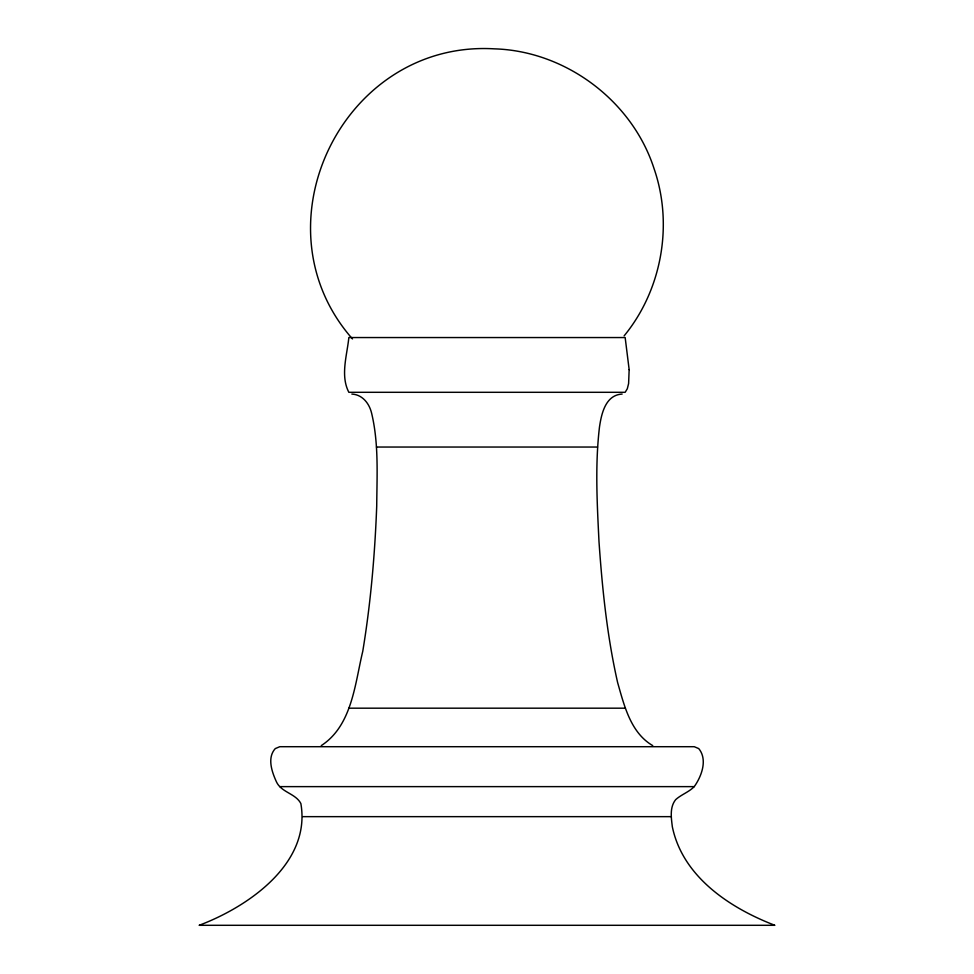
<?xml version="1.0" encoding="UTF-8"?>
<svg xmlns="http://www.w3.org/2000/svg" width="974" height="974" viewBox="0 0 974 974"><rect width="100%" height="100%" fill="white"/><g stroke="black" fill="none" stroke-linecap="round" stroke-linejoin="round"><path stroke-width="1.46" d="M622.143 394.068C605.499 394.957 601.457 413.719 599.485 427.014C594.98 465.073 597.123 503.521 598.998 541.678C602.285 588.99 607.143 636.351 617.65 682.664C624.224 705.553 630.58 732.691 652.726 745.609M321.274 745.609C352.113 725.545 354.877 684.016 362.742 651.399C370.692 603.308 374.88 554.681 376.719 505.981C376.962 475.02 378.862 443.438 371.581 413.061C369.256 403.431 362.45 394.604 351.858 394.068M694.255 786.627C701.657 776.241 707.818 759.562 698.735 748.592L694.255 746.705L279.794 746.705L275.265 748.592C266.913 757.857 271.916 771.883 276.433 781.83C281.352 792.519 295.572 793.384 300.856 803.526C311.327 863.585 247.92 906.952 199.146 925.3L774.854 925.3C730.086 908.121 682.664 876.917 672.34 826.768C671.244 817.795 669.564 807.288 675.652 799.654C681.289 794.541 688.837 792.154 694.255 786.627L279.794 786.627M624.115 335.872C661.796 289.996 673.484 224.556 654.004 168.478C632.065 100.687 565.517 50.928 494.354 48.846C343.018 39.873 252.814 225.871 352.491 338.94M376.488 447.042L597.512 447.042M348.862 708.183L625.138 708.183M302.817 816.65L671.183 816.65M629.155 369.609L628.607 383.561L627.305 388.76L625.162 392.303L348.862 392.303C340.145 375.647 347.097 355.218 348.838 337.552L625.162 337.552L629.155 369.609"/></g></svg>
